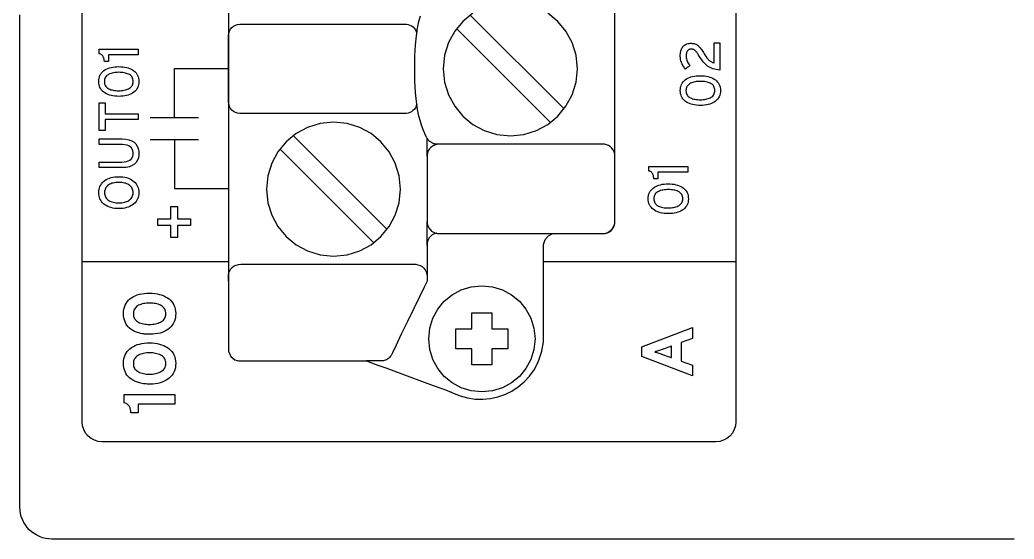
# Model space of a CAD drawing. Extents: x 1 to 47.7, y 0.2 to 33.3.
# Drawn here: x 31.778 to 34.258, y 2.26 to 3.557 of the extents above; entities that cross this region are included whole.
import ezdxf

# ---------------------------------------------------------------- set-up
doc = ezdxf.new("R2010")
doc.units = 0
doc.header["$MEASUREMENT"] = 0
doc.layers.add('4_0_____DWG', color=7, linetype='CONTINUOUS')

msp = doc.modelspace()

# ---------------------------------------------------------------- linework, layer by layer
at = {"layer": '4_0_____DWG'}
for points in [[(32.298, 3.6032), (32.298, 3.4921), (32.298, 3.3868), (32.298, 3.2877), (32.298, 3.1953), (32.298, 3.11), (32.298, 3.0702), (32.298, 3.0323), (32.298, 2.9964), (32.298, 2.9626), (32.298, 2.9309), (32.298, 2.9013), (32.298, 2.874), (32.298, 2.849), (32.298, 2.8263), (32.298, 2.806), (32.298, 2.7882), (32.298, 2.7728), (32.298, 2.7601), (32.298, 2.7499), (32.298, 2.7424), (32.298, 2.7377), (32.298, 2.7352), (32.298, 2.7333), (32.2985, 2.7296), (32.3039, 2.7165), (32.3139, 2.708), (32.3201, 2.706), (32.3234, 2.7056), (32.3276, 2.7056), (32.3332, 2.7056), (32.3411, 2.7056), (32.363, 2.7056), (32.3913, 2.7056), (32.4244, 2.7056), (32.4975, 2.7056), (32.5338, 2.7056), (32.5676, 2.7056), (32.5971, 2.7056), (32.6204, 2.7056), (32.6291, 2.7056), (32.6357, 2.7056), (32.6398, 2.7056), (32.6412, 2.7056), (32.6421, 2.7053), (32.6449, 2.7043), (32.6551, 2.7005), (32.6707, 2.6947), (32.6905, 2.6875), (32.7375, 2.6702), (32.7864, 2.6522), (32.8086, 2.644), (32.8276, 2.637), (32.8422, 2.6317), (32.8513, 2.6283), (32.8533, 2.6276), (32.8536, 2.6275), (32.8573, 2.6256), (32.8757, 2.6179), (32.8945, 2.6127), (32.9136, 2.6099), (32.9327, 2.6095), (32.9516, 2.6113), (32.97, 2.6154), (32.9878, 2.6217), (33.0048, 2.63), (33.0208, 2.6404), (33.0355, 2.6527), (33.0487, 2.667), (33.0602, 2.6831), (33.0653, 2.6918), (33.0666, 2.6944), (33.0673, 2.6957), (33.0722, 2.7066), (33.0796, 2.7291), (33.0835, 2.7525), (33.0841, 2.7644), (33.0841, 2.7683), (33.0841, 2.7765), (33.0841, 2.791), (33.0841, 2.8104), (33.0841, 2.8335), (33.0841, 2.8588), (33.0841, 2.9114), (33.0841, 2.936), (33.0841, 2.9577), (33.0841, 2.9753), (33.0841, 2.9875), (33.0841, 2.9929), (33.0842, 2.9958), (33.088, 3.0082), (33.0961, 3.0177), (33.1075, 3.0232), (33.1097, 3.0232), (33.1157, 3.0232), (33.1249, 3.0232), (33.1366, 3.0232), (33.1932, 3.0232), (33.2063, 3.0232), (33.2175, 3.0232), (33.2261, 3.0232), (33.2315, 3.0232), (33.2373, 3.0235), (33.2443, 3.0255), (33.2554, 3.0341), (33.2615, 3.0471), (33.262, 3.0509), (33.2621, 3.0528), (33.2621, 3.0552), (33.2621, 3.06), (33.2621, 3.0675), (33.2621, 3.0776), (33.2621, 3.0904), (33.2621, 3.1058), (33.2621, 3.1236), (33.2621, 3.1439), (33.2621, 3.1666), (33.2621, 3.1916), (33.2621, 3.2189), (33.2621, 3.2485), (33.2621, 3.2802), (33.2621, 3.314), (33.2621, 3.3499), (33.2621, 3.3878), (33.2621, 3.4276), (33.2621, 3.5129), (33.2621, 3.6054)], [(33.5634, 3.581), (33.5634, 3.5028), (33.5634, 3.4271), (33.5634, 3.3541), (33.5634, 3.2839), (33.5634, 3.2165), (33.5634, 3.1519), (33.5634, 3.0903), (33.5634, 3.0317), (33.5634, 2.9761), (33.5634, 2.9236), (33.5634, 2.8744), (33.5634, 2.8284), (33.5634, 2.8066), (33.5634, 2.7857), (33.5634, 2.7656), (33.5634, 2.7463), (33.5634, 2.728), (33.5634, 2.7105), (33.5634, 2.6938), (33.5634, 2.6781), (33.5634, 2.6632), (33.5634, 2.6493), (33.5634, 2.6362), (33.5634, 2.6241), (33.5634, 2.6129), (33.5634, 2.6027), (33.5634, 2.5933), (33.5634, 2.5849), (33.5634, 2.5775), (33.5634, 2.5711), (33.5634, 2.5656), (33.5634, 2.5611), (33.5634, 2.5575), (33.5634, 2.555), (33.5634, 2.5535), (33.5634, 2.553), (33.5624, 2.5429), (33.5595, 2.5335), (33.5549, 2.525), (33.5488, 2.5176), (33.5414, 2.5115), (33.5329, 2.5069), (33.5235, 2.504), (33.5134, 2.503), (33.5123, 2.503), (33.509, 2.503), (33.5036, 2.503), (33.4962, 2.503), (33.4869, 2.503), (33.4756, 2.503), (33.4625, 2.503), (33.4477, 2.503), (33.4312, 2.503), (33.413, 2.503), (33.3934, 2.503), (33.3722, 2.503), (33.3497, 2.503), (33.3258, 2.503), (33.3007, 2.503), (33.2744, 2.503), (33.2469, 2.503), (33.2184, 2.503), (33.1889, 2.503), (33.1586, 2.503), (33.0953, 2.503), (33.0293, 2.503), (32.961, 2.503), (32.8911, 2.503), (32.7484, 2.503), (32.6057, 2.503), (32.5358, 2.503), (32.4675, 2.503), (32.4015, 2.503), (32.3383, 2.503), (32.3079, 2.503), (32.2784, 2.503), (32.2499, 2.503), (32.2225, 2.503), (32.1962, 2.503), (32.171, 2.503), (32.1471, 2.503), (32.1246, 2.503), (32.1035, 2.503), (32.0838, 2.503), (32.0657, 2.503), (32.0492, 2.503), (32.0343, 2.503), (32.0212, 2.503), (32.01, 2.503), (32.0006, 2.503), (31.9932, 2.503), (31.9878, 2.503), (31.9845, 2.503), (31.9834, 2.503), (31.9733, 2.504), (31.9639, 2.5069), (31.9555, 2.5115), (31.9481, 2.5176), (31.942, 2.525), (31.9373, 2.5335), (31.9344, 2.5429), (31.9334, 2.553), (31.9334, 2.5535), (31.9334, 2.555), (31.9334, 2.5575), (31.9334, 2.5611), (31.9334, 2.5656), (31.9334, 2.5711), (31.9334, 2.5775), (31.9334, 2.5849), (31.9334, 2.5933), (31.9334, 2.6027), (31.9334, 2.6129), (31.9334, 2.6241), (31.9334, 2.6362), (31.9334, 2.6493), (31.9334, 2.6632), (31.9334, 2.6781), (31.9334, 2.6938), (31.9334, 2.7105), (31.9334, 2.728), (31.9334, 2.7463), (31.9334, 2.7656), (31.9334, 2.7857), (31.9334, 2.8066), (31.9334, 2.8284), (31.9334, 2.8744), (31.9334, 2.9236), (31.9334, 2.9761), (31.9334, 3.0317), (31.9334, 3.0903), (31.9334, 3.1519), (31.9334, 3.2165), (31.9334, 3.2839), (31.9334, 3.3541), (31.9334, 3.4271), (31.9334, 3.5028), (31.9334, 3.581)], [(32.9078, 3.5733), (32.883, 3.5528), (32.8625, 3.5281), (32.847, 3.4997), (32.8373, 3.4683), (32.8339, 3.4346), (32.8373, 3.4008), (32.847, 3.3694), (32.8625, 3.341), (32.883, 3.3162), (32.9078, 3.2957), (32.9362, 3.2803), (32.9676, 3.2705), (33.0013, 3.2671), (33.035, 3.2705), (33.0664, 3.2803), (33.0948, 3.2957), (33.1195, 3.3162), (33.1399, 3.341), (33.1553, 3.3694), (33.165, 3.4008), (33.1684, 3.4346), (33.165, 3.4683), (33.1553, 3.4997), (33.1399, 3.5281), (33.1195, 3.5528), (33.0948, 3.5733)], [(34.2575, 2.2602), (34.0329, 2.2602), (33.9211, 2.2602), (33.81, 2.2602), (33.6997, 2.2602), (33.5906, 2.2602), (33.4827, 2.2602), (33.3765, 2.2602), (33.2719, 2.2602), (33.1694, 2.2602), (33.1189, 2.2602), (33.069, 2.2602), (33.0197, 2.2602), (32.9711, 2.2602), (32.9231, 2.2602), (32.8758, 2.2602), (32.8292, 2.2602), (32.7833, 2.2602), (32.7382, 2.2602), (32.6939, 2.2602), (32.6505, 2.2602), (32.6079, 2.2602), (32.5661, 2.2602), (32.5253, 2.2602), (32.4854, 2.2602), (32.4465, 2.2602), (32.4085, 2.2602), (32.3716, 2.2602), (32.3357, 2.2602), (32.3009, 2.2602), (32.2672, 2.2602), (32.2346, 2.2602), (32.2031, 2.2602), (32.1729, 2.2602), (32.1438, 2.2602), (32.116, 2.2602), (32.0895, 2.2602), (32.0642, 2.2602), (32.0403, 2.2602), (32.0177, 2.2602), (31.9965, 2.2602), (31.9766, 2.2602), (31.9582, 2.2602), (31.9413, 2.2602), (31.9258, 2.2602), (31.9119, 2.2602), (31.8995, 2.2602), (31.8886, 2.2602), (31.8794, 2.2602), (31.8718, 2.2602), (31.8658, 2.2602), (31.8615, 2.2602), (31.8589, 2.2602), (31.858, 2.2602), (31.8498, 2.2606), (31.8419, 2.2618), (31.8342, 2.2638), (31.8269, 2.2665), (31.8199, 2.2699), (31.8133, 2.2739), (31.8071, 2.2785), (31.8014, 2.2836), (31.7963, 2.2893), (31.7917, 2.2955), (31.7877, 2.3021), (31.7843, 2.3091), (31.7816, 2.3164), (31.7796, 2.3241), (31.7784, 2.332), (31.778, 2.3402), (31.778, 2.341), (31.778, 2.3433), (31.778, 2.3472), (31.778, 2.3526), (31.778, 2.3595), (31.778, 2.3679), (31.778, 2.3778), (31.778, 2.3892), (31.778, 2.4021), (31.778, 2.4164), (31.778, 2.4321), (31.778, 2.4493), (31.778, 2.4679), (31.778, 2.4879), (31.778, 2.5093), (31.778, 2.5321), (31.778, 2.5563), (31.778, 2.5818), (31.778, 2.6086), (31.778, 2.6368), (31.778, 2.6663), (31.778, 2.6972), (31.778, 2.7293), (31.778, 2.7627), (31.778, 2.7973), (31.778, 2.8332), (31.778, 2.8704), (31.778, 2.9088), (31.778, 2.9484), (31.778, 2.9893), (31.778, 3.0313), (31.778, 3.0745), (31.778, 3.1189), (31.778, 3.1645), (31.778, 3.2112), (31.778, 3.259), (31.778, 3.308), (31.778, 3.3581), (31.778, 3.4093), (31.778, 3.4615), (31.778, 3.5149), (31.778, 3.5693)], [(32.7679, 3.3454), (32.7664, 3.341), (32.7643, 3.3369), (32.7616, 3.3332), (32.7584, 3.33), (32.7548, 3.3273), (32.7508, 3.3253), (32.7464, 3.3238), (32.7418, 3.3231), (32.7343, 3.323), (32.702, 3.323), (32.648, 3.323), (32.5803, 3.323), (32.5073, 3.323), (32.4373, 3.323), (32.3785, 3.323), (32.3391, 3.323), (32.3264, 3.323), (32.3208, 3.3237), (32.3156, 3.3255), (32.3109, 3.3281), (32.3068, 3.3315), (32.3033, 3.3357), (32.3006, 3.3405), (32.2988, 3.3457), (32.298, 3.3514), (32.298, 3.3563), (32.298, 3.3705), (32.298, 3.3928), (32.298, 3.42), (32.298, 3.4489), (32.298, 3.4761), (32.298, 3.4984), (32.298, 3.5126), (32.298, 3.5176), (32.2988, 3.5232), (32.3006, 3.5285), (32.3033, 3.5332), (32.3068, 3.5374), (32.3109, 3.5408), (32.3156, 3.5434), (32.3208, 3.5452), (32.3264, 3.5459), (32.3391, 3.5459), (32.3785, 3.5459), (32.4373, 3.5459), (32.5073, 3.5459), (32.5803, 3.5459), (32.648, 3.5459), (32.702, 3.5459), (32.7343, 3.5459), (32.7418, 3.5458), (32.7464, 3.5451), (32.7508, 3.5436), (32.7549, 3.5415), (32.7585, 3.5388), (32.7617, 3.5356), (32.7644, 3.5318), (32.7665, 3.5277), (32.7679, 3.5232)], [(32.8226, 3.246), (32.8211, 3.246), (32.8195, 3.2461), (32.8179, 3.2461), (32.8163, 3.2462), (32.8148, 3.2463), (32.8133, 3.2465), (32.8119, 3.2467), (32.8107, 3.247), (32.8096, 3.2474), (32.8083, 3.248), (32.8071, 3.2487), (32.8058, 3.2495), (32.8045, 3.2503), (32.8033, 3.2511), (32.802, 3.2519), (32.8007, 3.2528), (32.7995, 3.2536), (32.7983, 3.2548), (32.7973, 3.2561), (32.7963, 3.2574), (32.7953, 3.2586), (32.7945, 3.2599), (32.7937, 3.2611), (32.7929, 3.2623), (32.7922, 3.2636), (32.7915, 3.2648), (32.7909, 3.266), (32.7904, 3.2671), (32.7898, 3.2681), (32.7893, 3.2692), (32.7888, 3.2703), (32.7883, 3.2715), (32.7877, 3.2728), (32.7871, 3.2743), (32.7846, 3.2807), (32.7808, 3.2909), (32.777, 3.3027), (32.7733, 3.3165), (32.77, 3.3329), (32.7671, 3.3524), (32.7648, 3.3754), (32.7633, 3.4026), (32.7628, 3.4345), (32.7633, 3.4664), (32.7648, 3.4936), (32.7671, 3.5166), (32.77, 3.5361), (32.7733, 3.5525), (32.777, 3.5663)], [(33.135, 3.3342), (32.9007, 3.5684)], [(33.1016, 3.3007), (32.8673, 3.535)], [(32.1633, 3.3127), (32.1633, 3.4352), (32.298, 3.4352)], [(31.9904, 3.3217), (32.0733, 3.3217), (32.0733, 3.3076), (31.9904, 3.3076), (31.9904, 3.2802), (31.9761, 3.2802), (31.9761, 3.3492), (31.9904, 3.3492), (31.9904, 3.3217)], [(32.1033, 3.3127), (32.2233, 3.3127)], [(32.1033, 3.2577), (32.2233, 3.2577)], [(32.1633, 3.2577), (32.1633, 3.1352), (32.298, 3.1352)], [(32.694, 3.0335), (32.4597, 3.2678)], [(32.7934, 3.216), (32.7934, 3.2616)], [(32.6606, 3.0001), (32.4263, 3.2344)], [(32.1711, 3.0601), (32.2035, 3.0601), (32.2035, 3.0436), (32.1711, 3.0436), (32.1711, 3.0129), (32.1545, 3.0129), (32.1545, 3.0436), (32.122, 3.0436), (32.122, 3.0601), (32.1545, 3.0601), (32.1545, 3.0909), (32.1711, 3.0909), (32.1711, 3.0601)], [(32.7934, 3.0076), (32.7934, 3.0532)], [(32.8176, 3.0238), (32.8116, 3.0224), (32.8063, 3.0198), (32.8018, 3.016), (32.7982, 3.0113), (32.7956, 3.0058), (32.7939, 2.9997), (32.7934, 2.9931), (32.7934, 2.9888), (32.7934, 2.9779), (32.7934, 2.963), (32.7934, 2.9467), (32.7934, 2.9318), (32.7934, 2.9209), (32.7934, 2.9166)], [(32.7934, 2.9931), (32.7934, 3.0076)], [(31.9334, 2.953), (32.298, 2.953)], [(33.0841, 2.953), (33.5634, 2.953)], [(32.298, 2.9042), (32.298, 2.9047), (32.298, 2.906), (32.298, 2.9078), (32.298, 2.9099), (32.298, 2.9121), (32.298, 2.914), (32.298, 2.9156), (32.298, 2.9165), (32.2981, 2.9195), (32.2992, 2.925), (32.3013, 2.9302), (32.3043, 2.9348), (32.3082, 2.9388), (32.3127, 2.9421), (32.3178, 2.9445), (32.3233, 2.9461), (32.3293, 2.9466), (32.3458, 2.9466), (32.3899, 2.9466), (32.453, 2.9466), (32.5266, 2.9466), (32.6024, 2.9466), (32.6718, 2.9466), (32.7264, 2.9466), (32.7577, 2.9466), (32.7651, 2.9465), (32.7708, 2.9454), (32.7762, 2.9434), (32.781, 2.9405), (32.7852, 2.9369), (32.7886, 2.9325), (32.7912, 2.9277), (32.7928, 2.9223), (32.7934, 2.9166), (32.7934, 2.9161), (32.7934, 2.9149), (32.7934, 2.9131), (32.7934, 2.911), (32.7934, 2.9088), (32.7934, 2.9068), (32.7934, 2.9053), (32.7934, 2.9044), (32.7925, 2.9024), (32.786, 2.8889), (32.7746, 2.8655), (32.7603, 2.8357), (32.7445, 2.8032), (32.7293, 2.7716), (32.7162, 2.7445), (32.7071, 2.7256), (32.7036, 2.7185), (32.7018, 2.7158), (32.6998, 2.7135), (32.6976, 2.7114), (32.6951, 2.7095), (32.6925, 2.708), (32.6897, 2.7069), (32.6868, 2.7061), (32.6837, 2.7057), (32.6818, 2.7056), (32.6788, 2.7056), (32.6736, 2.7056), (32.6671, 2.7056), (32.6599, 2.7056), (32.6529, 2.7056), (32.6469, 2.7056), (32.6428, 2.7056), (32.6412, 2.7056)], [(32.9052, 2.7352), (32.8649, 2.7352), (32.8649, 2.7852), (32.9052, 2.7852), (32.9052, 2.8253), (32.9552, 2.8253), (32.9552, 2.7852), (32.9951, 2.7852), (32.9951, 2.7352), (32.9552, 2.7352), (32.9552, 2.6951), (32.9052, 2.6951), (32.9052, 2.7352)], [(33.4555, 2.7607), (33.4274, 2.7507), (33.4274, 2.7045), (33.4555, 2.6946), (33.4555, 2.6675), (33.3292, 2.7159), (33.3292, 2.7404), (33.4555, 2.7885), (33.4555, 2.7607)]]:
    msp.add_lwpolyline(points, dxfattribs=at)
for points in [[(33.5238, 3.4314), (33.5191, 3.4318), (33.5147, 3.4325), (33.5105, 3.4333), (33.5065, 3.4345), (33.5028, 3.4358), (33.4994, 3.4374), (33.4961, 3.4392), (33.4931, 3.4412), (33.4904, 3.4435), (33.4878, 3.446), (33.4853, 3.4485), (33.4829, 3.4511), (33.4806, 3.4539), (33.4784, 3.4567), (33.4762, 3.4597), (33.4742, 3.4627), (33.4723, 3.4658), (33.4707, 3.4686), (33.4694, 3.4706), (33.4682, 3.4725), (33.467, 3.4742), (33.4659, 3.4757), (33.4648, 3.4771), (33.4637, 3.4784), (33.4627, 3.4794), (33.4617, 3.4803), (33.4607, 3.481), (33.4598, 3.4816), (33.4588, 3.4822), (33.4578, 3.4826), (33.4567, 3.483), (33.4557, 3.4833), (33.4546, 3.4835), (33.4535, 3.4836), (33.4524, 3.4837), (33.4511, 3.4836), (33.4498, 3.4835), (33.4486, 3.4832), (33.4475, 3.4829), (33.4465, 3.4824), (33.4455, 3.4818), (33.4445, 3.4811), (33.4437, 3.4804), (33.4429, 3.4795), (33.4422, 3.4784), (33.4415, 3.4772), (33.441, 3.4759), (33.4405, 3.4744), (33.4401, 3.4728), (33.4399, 3.471), (33.4397, 3.4691), (33.4396, 3.467), (33.4396, 3.4646), (33.4398, 3.4618), (33.4403, 3.459), (33.4411, 3.4563), (33.442, 3.4537), (33.4432, 3.4511), (33.4447, 3.4486), (33.4464, 3.4462), (33.4483, 3.4439), (33.4491, 3.4428), (33.4483, 3.4421), (33.447, 3.441), (33.4453, 3.4396), (33.4434, 3.4381), (33.4416, 3.4366), (33.4399, 3.4353), (33.4388, 3.4343), (33.4382, 3.4339), (33.436, 3.4363), (33.4335, 3.4396), (33.4313, 3.443), (33.4294, 3.4466), (33.4279, 3.4502), (33.4267, 3.454), (33.4258, 3.4579), (33.4252, 3.4619), (33.425, 3.466), (33.4251, 3.4694), (33.4254, 3.4725), (33.4258, 3.4755), (33.4263, 3.4783), (33.4271, 3.4809), (33.428, 3.4834), (33.4291, 3.4857), (33.4303, 3.4879), (33.4317, 3.4898), (33.4334, 3.4916), (33.4352, 3.4932), (33.4372, 3.4945), (33.4394, 3.4956), (33.4417, 3.4965), (33.4443, 3.4972), (33.447, 3.4977), (33.4499, 3.498), (33.4527, 3.498), (33.455, 3.4979), (33.4573, 3.4976), (33.4594, 3.4972), (33.4615, 3.4966), (33.4634, 3.4959), (33.4652, 3.495), (33.467, 3.494), (33.4686, 3.4929), (33.4701, 3.4916), (33.4716, 3.4901), (33.4732, 3.4884), (33.4748, 3.4865), (33.4764, 3.4845), (33.478, 3.4823), (33.4796, 3.4799), (33.4813, 3.4774), (33.4829, 3.4747), (33.4847, 3.4718), (33.4864, 3.4691), (33.4881, 3.4665), (33.4897, 3.4642), (33.4913, 3.4621), (33.4928, 3.4602), (33.4943, 3.4585), (33.4957, 3.457), (33.4971, 3.4557), (33.4984, 3.4545), (33.4998, 3.4535), (33.5012, 3.4525), (33.5027, 3.4517), (33.5041, 3.4509), (33.5056, 3.4503), (33.5071, 3.4498), (33.5086, 3.4493), (33.5097, 3.4493), (33.5097, 3.4522), (33.5097, 3.4578), (33.5097, 3.4652), (33.5097, 3.4736), (33.5097, 3.482), (33.5097, 3.4895), (33.5097, 3.4954), (33.5097, 3.4986), (33.5098, 3.499), (33.5108, 3.499), (33.5125, 3.499), (33.5147, 3.499), (33.5171, 3.499), (33.5195, 3.499), (33.5215, 3.499), (33.523, 3.499), (33.5237, 3.499), (33.5238, 3.4975), (33.5238, 3.4918), (33.5238, 3.483), (33.5238, 3.4722), (33.5238, 3.4607), (33.5238, 3.4497), (33.5238, 3.4404), (33.5238, 3.4339)], [(32.0733, 3.4694), (32.0704, 3.4694), (32.0629, 3.4694), (32.052, 3.4694), (32.0393, 3.4694), (32.0263, 3.4694), (32.0143, 3.4694), (32.0049, 3.4694), (31.9995, 3.4694), (31.9988, 3.4692), (31.9988, 3.468), (31.9988, 3.4659), (31.9988, 3.4632), (31.9988, 3.4603), (31.9988, 3.4574), (31.9988, 3.455), (31.9988, 3.4533), (31.9988, 3.4527), (31.9984, 3.4527), (31.9974, 3.4527), (31.9959, 3.4527), (31.9942, 3.4527), (31.9924, 3.4527), (31.9908, 3.4527), (31.9896, 3.4527), (31.9888, 3.4527), (31.9887, 3.4535), (31.9885, 3.4552), (31.9882, 3.4568), (31.9879, 3.4584), (31.9875, 3.4599), (31.987, 3.4614), (31.9865, 3.4628), (31.9859, 3.4641), (31.9853, 3.4654), (31.9846, 3.4666), (31.9838, 3.4677), (31.9829, 3.4686), (31.9819, 3.4695), (31.9808, 3.4703), (31.9796, 3.4709), (31.9783, 3.4714), (31.9769, 3.4719), (31.9761, 3.4722), (31.9761, 3.473), (31.9761, 3.4744), (31.9761, 3.4763), (31.9761, 3.4783), (31.9761, 3.4802), (31.9761, 3.4819), (31.9761, 3.483), (31.9761, 3.4835), (31.9798, 3.4835), (31.9897, 3.4835), (32.0039, 3.4835), (32.0204, 3.4835), (32.0374, 3.4835), (32.053, 3.4835), (32.0653, 3.4835), (32.0723, 3.4835), (32.0733, 3.4833), (32.0733, 3.4823), (32.0733, 3.4805), (32.0733, 3.4783), (32.0733, 3.4758), (32.0733, 3.4734), (32.0733, 3.4713), (32.0733, 3.4699)], [(32.0245, 3.4398), (32.0297, 3.4396), (32.0346, 3.4393), (32.0393, 3.4386), (32.0437, 3.4377), (32.0479, 3.4365), (32.0518, 3.4351), (32.0556, 3.4334), (32.059, 3.4315), (32.0623, 3.4292), (32.0651, 3.4268), (32.0677, 3.424), (32.0698, 3.4211), (32.0715, 3.4179), (32.0729, 3.4144), (32.0739, 3.4107), (32.0746, 3.4067), (32.0749, 3.4025), (32.0746, 3.3984), (32.074, 3.3944), (32.0729, 3.3908), (32.0716, 3.3873), (32.0698, 3.3842), (32.0677, 3.3812), (32.0652, 3.3785), (32.0624, 3.3761), (32.0592, 3.3739), (32.0558, 3.3719), (32.0521, 3.3702), (32.0482, 3.3688), (32.044, 3.3676), (32.0396, 3.3667), (32.0349, 3.3661), (32.03, 3.3657), (32.0248, 3.3655), (32.0196, 3.3657), (32.0147, 3.3661), (32.01, 3.3667), (32.0056, 3.3676), (32.0014, 3.3688), (31.9974, 3.3703), (31.9937, 3.372), (31.9902, 3.374), (31.987, 3.3762), (31.9841, 3.3787), (31.9816, 3.3814), (31.9795, 3.3844), (31.9777, 3.3876), (31.9764, 3.391), (31.9754, 3.3947), (31.9748, 3.3986), (31.9746, 3.4028), (31.9748, 3.407), (31.9754, 3.4109), (31.9764, 3.4146), (31.9778, 3.4181), (31.9795, 3.4213), (31.9816, 3.4242), (31.9841, 3.4269), (31.9869, 3.4294), (31.9901, 3.4316), (31.9935, 3.4335), (31.9972, 3.4352), (32.0011, 3.4366), (32.0053, 3.4377), (32.0098, 3.4386), (32.0144, 3.4393), (32.0194, 3.4397)], [(32.0248, 3.4256), (32.0212, 3.4255), (32.0177, 3.4253), (32.0144, 3.4249), (32.0112, 3.4244), (32.0082, 3.4237), (32.0054, 3.4229), (32.0027, 3.422), (32.0001, 3.4209), (31.9978, 3.4196), (31.9957, 3.4182), (31.9938, 3.4165), (31.9923, 3.4147), (31.991, 3.4126), (31.99, 3.4104), (31.9893, 3.408), (31.9888, 3.4053), (31.9887, 3.4025), (31.9888, 3.3998), (31.9893, 3.3972), (31.99, 3.3948), (31.991, 3.3926), (31.9922, 3.3906), (31.9938, 3.3888), (31.9956, 3.3871), (31.9976, 3.3857), (32, 3.3844), (32.0025, 3.3833), (32.0051, 3.3823), (32.008, 3.3815), (32.0109, 3.3809), (32.0141, 3.3804), (32.0174, 3.38), (32.0209, 3.3798), (32.0245, 3.3798), (32.0281, 3.3798), (32.0316, 3.3801), (32.0349, 3.3804), (32.038, 3.381), (32.041, 3.3817), (32.0438, 3.3825), (32.0465, 3.3835), (32.049, 3.3847), (32.0514, 3.3859), (32.0535, 3.3874), (32.0554, 3.389), (32.057, 3.3909), (32.0583, 3.3929), (32.0594, 3.3951), (32.0601, 3.3975), (32.0606, 3.4), (32.0608, 3.4028), (32.0606, 3.4056), (32.0601, 3.4082), (32.0594, 3.4106), (32.0584, 3.4129), (32.0571, 3.4149), (32.0555, 3.4167), (32.0536, 3.4183), (32.0515, 3.4198), (32.0491, 3.421), (32.0466, 3.4221), (32.044, 3.423), (32.0412, 3.4238), (32.0382, 3.4244), (32.0351, 3.4249), (32.0318, 3.4253), (32.0284, 3.4255)], [(33.475, 3.4172), (33.4801, 3.4171), (33.4851, 3.4167), (33.4897, 3.416), (33.4942, 3.4151), (33.4983, 3.4139), (33.5023, 3.4125), (33.506, 3.4108), (33.5095, 3.4089), (33.5127, 3.4066), (33.5156, 3.4042), (33.5181, 3.4014), (33.5203, 3.3985), (33.522, 3.3953), (33.5234, 3.3918), (33.5244, 3.3881), (33.5251, 3.3841), (33.5253, 3.3799), (33.5251, 3.3758), (33.5244, 3.3718), (33.5234, 3.3682), (33.522, 3.3647), (33.5203, 3.3616), (33.5182, 3.3586), (33.5157, 3.3559), (33.5128, 3.3535), (33.5097, 3.3513), (33.5062, 3.3493), (33.5026, 3.3476), (33.4986, 3.3462), (33.4945, 3.345), (33.49, 3.3441), (33.4854, 3.3435), (33.4804, 3.3431), (33.4753, 3.3429), (33.4701, 3.3431), (33.4652, 3.3435), (33.4605, 3.3441), (33.4561, 3.345), (33.4519, 3.3462), (33.4479, 3.3477), (33.4442, 3.3494), (33.4407, 3.3514), (33.4375, 3.3536), (33.4346, 3.3561), (33.4321, 3.3588), (33.4299, 3.3618), (33.4282, 3.365), (33.4268, 3.3684), (33.4259, 3.3721), (33.4252, 3.376), (33.425, 3.3802), (33.4253, 3.3844), (33.4259, 3.3883), (33.4269, 3.392), (33.4282, 3.3955), (33.43, 3.3987), (33.4321, 3.4016), (33.4345, 3.4043), (33.4374, 3.4068), (33.4406, 3.409), (33.444, 3.4109), (33.4477, 3.4126), (33.4516, 3.414), (33.4558, 3.4151), (33.4602, 3.416), (33.4649, 3.4167), (33.4698, 3.4171)], [(33.4753, 3.403), (33.4717, 3.4029), (33.4682, 3.4027), (33.4649, 3.4023), (33.4617, 3.4018), (33.4587, 3.4011), (33.4559, 3.4003), (33.4532, 3.3994), (33.4506, 3.3983), (33.4482, 3.397), (33.4461, 3.3956), (33.4443, 3.3939), (33.4427, 3.3921), (33.4415, 3.39), (33.4405, 3.3878), (33.4397, 3.3854), (33.4393, 3.3827), (33.4391, 3.3799), (33.4393, 3.3772), (33.4397, 3.3746), (33.4404, 3.3722), (33.4414, 3.37), (33.4427, 3.368), (33.4442, 3.3662), (33.446, 3.3645), (33.4481, 3.3631), (33.4504, 3.3618), (33.4529, 3.3607), (33.4556, 3.3597), (33.4584, 3.3589), (33.4614, 3.3583), (33.4646, 3.3578), (33.4679, 3.3574), (33.4714, 3.3572), (33.475, 3.3572), (33.4786, 3.3572), (33.482, 3.3575), (33.4853, 3.3579), (33.4885, 3.3584), (33.4914, 3.3591), (33.4943, 3.3599), (33.4969, 3.3609), (33.4994, 3.3621), (33.5018, 3.3633), (33.504, 3.3648), (33.5059, 3.3664), (33.5075, 3.3683), (33.5088, 3.3703), (33.5098, 3.3725), (33.5106, 3.3749), (33.511, 3.3774), (33.5112, 3.3802), (33.511, 3.383), (33.5106, 3.3856), (33.5099, 3.388), (33.5088, 3.3903), (33.5075, 3.3923), (33.506, 3.3941), (33.5041, 3.3957), (33.5019, 3.3972), (33.4996, 3.3984), (33.4971, 3.3995), (33.4945, 3.4004), (33.4917, 3.4012), (33.4887, 3.4018), (33.4856, 3.4023), (33.4823, 3.4027), (33.4789, 3.4029)], [(32.5603, 2.9665), (32.594, 2.9699), (32.6254, 2.9797), (32.6538, 2.9951), (32.6785, 3.0155), (32.6989, 3.0403), (32.7143, 3.0687), (32.724, 3.1002), (32.7274, 3.1339), (32.724, 3.1676), (32.7143, 3.199), (32.6989, 3.2274), (32.6785, 3.2522), (32.6538, 3.2726), (32.6254, 3.288), (32.594, 3.2978), (32.5603, 3.3012), (32.5266, 3.2978), (32.4952, 3.288), (32.4668, 3.2726), (32.442, 3.2522), (32.4215, 3.2274), (32.406, 3.199), (32.3963, 3.1676), (32.3929, 3.1339), (32.3963, 3.1002), (32.406, 3.0687), (32.4215, 3.0403), (32.442, 3.0155), (32.4668, 2.9951), (32.4952, 2.9797), (32.5266, 2.9699)], [(32.0328, 3.2592), (32.0419, 3.2586), (32.0499, 3.2571), (32.0568, 3.2546), (32.0626, 3.2512), (32.0673, 3.2468), (32.0708, 3.2414), (32.0733, 3.2351), (32.0746, 3.2278), (32.0747, 3.2198), (32.0736, 3.2125), (32.0713, 3.2061), (32.0679, 3.2006), (32.0635, 3.1962), (32.0579, 3.1926), (32.0511, 3.19), (32.0433, 3.1884), (32.0344, 3.1877), (32.0311, 3.1876), (32.0261, 3.1876), (32.0184, 3.1876), (32.0092, 3.1876), (31.9994, 3.1876), (31.9901, 3.1876), (31.9825, 3.1876), (31.9775, 3.1876), (31.9761, 3.1877), (31.9761, 3.1884), (31.9761, 3.1899), (31.9761, 3.1921), (31.9761, 3.1944), (31.9761, 3.1969), (31.9761, 3.1991), (31.9761, 3.2007), (31.9761, 3.2017), (31.9769, 3.2017), (31.9812, 3.2017), (31.9884, 3.2017), (31.9973, 3.2017), (32.007, 3.2017), (32.0164, 3.2017), (32.0244, 3.2017), (32.03, 3.2017), (32.0321, 3.2017), (32.0383, 3.202), (32.0437, 3.2029), (32.0483, 3.2044), (32.0522, 3.2064), (32.0553, 3.209), (32.0577, 3.2122), (32.0593, 3.216), (32.0602, 3.2204), (32.0603, 3.2253), (32.0596, 3.2298), (32.0581, 3.2338), (32.056, 3.2372), (32.0531, 3.24), (32.0495, 3.2421), (32.0452, 3.2437), (32.0401, 3.2447), (32.0343, 3.2451), (32.0317, 3.2451), (32.0266, 3.2451), (32.0189, 3.2451), (32.0095, 3.2451), (31.9996, 3.2451), (31.9903, 3.2451), (31.9826, 3.2451), (31.9775, 3.2451), (31.9761, 3.2451), (31.9761, 3.2458), (31.9761, 3.2474), (31.9761, 3.2495), (31.9761, 3.2519), (31.9761, 3.2543), (31.9761, 3.2565), (31.9761, 3.2582), (31.9761, 3.2591), (31.9769, 3.2592), (31.9813, 3.2592), (31.9885, 3.2592), (31.9976, 3.2592), (32.0074, 3.2592), (32.0169, 3.2592), (32.025, 3.2592), (32.0307, 3.2592)], [(32.8226, 3.246), (32.817, 3.2455), (32.8118, 3.2439), (32.8071, 3.2415), (32.8029, 3.2382), (32.7993, 3.2342), (32.7965, 3.2296), (32.7945, 3.2245), (32.7935, 3.2189), (32.7934, 3.2144), (32.7934, 3.2026), (32.7934, 3.1821), (32.7934, 3.1559), (32.7934, 3.1274), (32.7934, 3.0997), (32.7934, 3.076), (32.7934, 3.0594), (32.7934, 3.0532), (32.7939, 3.0475), (32.7954, 3.0421), (32.7978, 3.0373), (32.801, 3.033), (32.8049, 3.0293), (32.8094, 3.0264), (32.8144, 3.0244), (32.8198, 3.0233), (32.8267, 3.0232), (32.8564, 3.0232), (32.9082, 3.0232), (32.974, 3.0232), (33.0458, 3.0232), (33.1156, 3.0232), (33.1754, 3.0232), (33.2172, 3.0232), (33.2329, 3.0232), (33.2384, 3.0237), (33.2436, 3.0253), (33.2484, 3.0278), (33.2526, 3.031), (33.2562, 3.035), (33.259, 3.0396), (33.261, 3.0448), (33.262, 3.0503), (33.2621, 3.0548), (33.2621, 3.0666), (33.2621, 3.0872), (33.2621, 3.1133), (33.2621, 3.1418), (33.2621, 3.1695), (33.2621, 3.1932), (33.2621, 3.2098), (33.2621, 3.216), (33.2616, 3.2217), (33.2601, 3.2271), (33.2577, 3.232), (33.2545, 3.2363), (33.2506, 3.2399), (33.2461, 3.2428), (33.2411, 3.2448), (33.2357, 3.2459), (33.2288, 3.246), (33.1991, 3.246), (33.1473, 3.246), (33.0815, 3.246), (33.0097, 3.246), (32.9399, 3.246), (32.8801, 3.246), (32.8383, 3.246)], [(33.4437, 3.1767), (33.4409, 3.1767), (33.4333, 3.1767), (33.4224, 3.1767), (33.4098, 3.1767), (33.3967, 3.1767), (33.3848, 3.1767), (33.3754, 3.1767), (33.37, 3.1767), (33.3692, 3.1765), (33.3692, 3.1753), (33.3692, 3.1732), (33.3692, 3.1705), (33.3692, 3.1676), (33.3692, 3.1648), (33.3692, 3.1623), (33.3692, 3.1606), (33.3692, 3.16), (33.3688, 3.16), (33.3678, 3.16), (33.3663, 3.16), (33.3646, 3.16), (33.3629, 3.16), (33.3613, 3.16), (33.36, 3.16), (33.3593, 3.16), (33.3591, 3.1609), (33.3589, 3.1626), (33.3586, 3.1642), (33.3583, 3.1658), (33.3579, 3.1673), (33.3575, 3.1687), (33.357, 3.1701), (33.3564, 3.1715), (33.3557, 3.1728), (33.355, 3.1739), (33.3542, 3.175), (33.3533, 3.176), (33.3523, 3.1769), (33.3512, 3.1776), (33.35, 3.1783), (33.3487, 3.1788), (33.3473, 3.1792), (33.3466, 3.1795), (33.3466, 3.1803), (33.3466, 3.1818), (33.3466, 3.1836), (33.3466, 3.1856), (33.3466, 3.1875), (33.3466, 3.1892), (33.3466, 3.1904), (33.3466, 3.1908), (33.3503, 3.1908), (33.3602, 3.1908), (33.3743, 3.1908), (33.3909, 3.1908), (33.4079, 3.1908), (33.4235, 3.1908), (33.4357, 3.1908), (33.4428, 3.1908), (33.4437, 3.1907), (33.4437, 3.1896), (33.4437, 3.1879), (33.4437, 3.1856), (33.4437, 3.1831), (33.4437, 3.1807), (33.4437, 3.1787), (33.4437, 3.1772)], [(32.0247, 3.1651), (32.0298, 3.1649), (32.0348, 3.1645), (32.0394, 3.1637), (32.0439, 3.1627), (32.048, 3.1614), (32.052, 3.1598), (32.0556, 3.1579), (32.0591, 3.1557), (32.0623, 3.1532), (32.0651, 3.1505), (32.0677, 3.1475), (32.0698, 3.1443), (32.0715, 3.1409), (32.0729, 3.1373), (32.0739, 3.1335), (32.0746, 3.1295), (32.0749, 3.1252), (32.0746, 3.121), (32.0739, 3.1169), (32.0729, 3.1132), (32.0715, 3.1096), (32.0698, 3.1062), (32.0677, 3.1031), (32.0651, 3.1002), (32.0623, 3.0975), (32.0591, 3.0951), (32.0556, 3.0928), (32.052, 3.0909), (32.048, 3.0892), (32.0439, 3.0879), (32.0394, 3.0868), (32.0348, 3.086), (32.0298, 3.0856), (32.0247, 3.0854), (32.0195, 3.0856), (32.0146, 3.086), (32.0099, 3.0868), (32.0054, 3.0879), (32.0012, 3.0892), (31.9973, 3.0909), (31.9936, 3.0928), (31.9901, 3.0951), (31.9869, 3.0975), (31.9841, 3.1002), (31.9816, 3.1031), (31.9795, 3.1062), (31.9778, 3.1096), (31.9764, 3.1132), (31.9754, 3.1169), (31.9748, 3.121), (31.9746, 3.1252), (31.9748, 3.1295), (31.9754, 3.1335), (31.9764, 3.1373), (31.9778, 3.1409), (31.9795, 3.1443), (31.9816, 3.1475), (31.9841, 3.1505), (31.9869, 3.1532), (31.9901, 3.1557), (31.9936, 3.1579), (31.9973, 3.1598), (32.0012, 3.1614), (32.0054, 3.1627), (32.0099, 3.1637), (32.0146, 3.1645), (32.0195, 3.1649)], [(32.0247, 3.1508), (32.0209, 3.1507), (32.0172, 3.1504), (32.0138, 3.15), (32.0106, 3.1493), (32.0076, 3.1485), (32.0047, 3.1475), (32.0021, 3.1464), (31.9997, 3.1451), (31.9974, 3.1435), (31.9955, 3.1418), (31.9938, 3.14), (31.9924, 3.1379), (31.9912, 3.1357), (31.9903, 3.1333), (31.9896, 3.1308), (31.9892, 3.1281), (31.9891, 3.1252), (31.9892, 3.1224), (31.9896, 3.1197), (31.9903, 3.1172), (31.9912, 3.1149), (31.9924, 3.1127), (31.9938, 3.1107), (31.9955, 3.1088), (31.9974, 3.1071), (31.9997, 3.1056), (32.0021, 3.1042), (32.0047, 3.103), (32.0076, 3.102), (32.0106, 3.1012), (32.0138, 3.1006), (32.0172, 3.1001), (32.0209, 3.0998), (32.0247, 3.0997), (32.0284, 3.0998), (32.032, 3.1001), (32.0354, 3.1006), (32.0386, 3.1012), (32.0416, 3.102), (32.0444, 3.103), (32.047, 3.1042), (32.0494, 3.1056), (32.0517, 3.1071), (32.0537, 3.1088), (32.0555, 3.1107), (32.057, 3.1127), (32.0582, 3.1149), (32.0591, 3.1172), (32.0598, 3.1197), (32.0602, 3.1224), (32.0603, 3.1252), (32.0602, 3.1281), (32.0598, 3.1308), (32.0591, 3.1333), (32.0582, 3.1357), (32.057, 3.1379), (32.0555, 3.14), (32.0537, 3.1418), (32.0517, 3.1435), (32.0494, 3.1451), (32.047, 3.1464), (32.0444, 3.1475), (32.0416, 3.1485), (32.0386, 3.1493), (32.0354, 3.15), (32.032, 3.1504), (32.0284, 3.1507)], [(33.395, 3.1471), (33.4001, 3.147), (33.405, 3.1466), (33.4097, 3.146), (33.4141, 3.1451), (33.4183, 3.1439), (33.4223, 3.1425), (33.426, 3.1408), (33.4295, 3.1388), (33.4327, 3.1366), (33.4356, 3.1341), (33.4381, 3.1314), (33.4402, 3.1284), (33.442, 3.1252), (33.4434, 3.1217), (33.4444, 3.118), (33.445, 3.1141), (33.4453, 3.1099), (33.445, 3.1057), (33.4444, 3.1018), (33.4434, 3.0981), (33.442, 3.0947), (33.4403, 3.0915), (33.4382, 3.0886), (33.4357, 3.0859), (33.4328, 3.0834), (33.4296, 3.0812), (33.4262, 3.0793), (33.4225, 3.0776), (33.4186, 3.0761), (33.4144, 3.075), (33.41, 3.074), (33.4053, 3.0734), (33.4004, 3.073), (33.3953, 3.0729), (33.3901, 3.073), (33.3852, 3.0734), (33.3805, 3.0741), (33.376, 3.075), (33.3718, 3.0762), (33.3679, 3.0776), (33.3642, 3.0793), (33.3607, 3.0813), (33.3574, 3.0836), (33.3546, 3.086), (33.3521, 3.0888), (33.3499, 3.0917), (33.3482, 3.0949), (33.3468, 3.0984), (33.3458, 3.1021), (33.3452, 3.106), (33.345, 3.1101), (33.3452, 3.1143), (33.3459, 3.1183), (33.3469, 3.122), (33.3482, 3.1254), (33.3499, 3.1286), (33.352, 3.1316), (33.3545, 3.1343), (33.3573, 3.1367), (33.3605, 3.1389), (33.364, 3.1408), (33.3677, 3.1425), (33.3716, 3.1439), (33.3758, 3.1451), (33.3802, 3.146), (33.3849, 3.1466), (33.3898, 3.147)], [(33.3953, 3.1329), (33.3916, 3.1328), (33.3882, 3.1326), (33.3849, 3.1322), (33.3817, 3.1317), (33.3787, 3.1311), (33.3758, 3.1303), (33.3731, 3.1293), (33.3706, 3.1282), (33.3682, 3.127), (33.3661, 3.1255), (33.3643, 3.1239), (33.3627, 3.122), (33.3614, 3.12), (33.3604, 3.1177), (33.3597, 3.1153), (33.3593, 3.1127), (33.3591, 3.1099), (33.3593, 3.1071), (33.3597, 3.1045), (33.3604, 3.1021), (33.3614, 3.0999), (33.3627, 3.0979), (33.3642, 3.0961), (33.366, 3.0945), (33.3681, 3.093), (33.3704, 3.0918), (33.3729, 3.0906), (33.3756, 3.0897), (33.3784, 3.0889), (33.3814, 3.0882), (33.3845, 3.0877), (33.3879, 3.0874), (33.3913, 3.0872), (33.395, 3.0871), (33.3986, 3.0872), (33.402, 3.0874), (33.4053, 3.0878), (33.4084, 3.0883), (33.4114, 3.089), (33.4142, 3.0899), (33.4169, 3.0909), (33.4194, 3.092), (33.4218, 3.0933), (33.424, 3.0947), (33.4259, 3.0964), (33.4275, 3.0982), (33.4288, 3.1002), (33.4298, 3.1024), (33.4306, 3.1048), (33.431, 3.1074), (33.4312, 3.1101), (33.431, 3.1129), (33.4306, 3.1156), (33.4298, 3.118), (33.4288, 3.1202), (33.4275, 3.1222), (33.4259, 3.1241), (33.4241, 3.1257), (33.4219, 3.1271), (33.4196, 3.1284), (33.4171, 3.1294), (33.4144, 3.1303), (33.4116, 3.1311), (33.4087, 3.1318), (33.4056, 3.1323), (33.4023, 3.1326), (33.3988, 3.1328)], [(32.9302, 2.8927), (32.9569, 2.89), (32.9817, 2.8822), (33.0042, 2.87), (33.0239, 2.8539), (33.04, 2.8343), (33.0522, 2.8118), (33.06, 2.7869), (33.0627, 2.7602), (33.06, 2.7335), (33.0522, 2.7086), (33.04, 2.6861), (33.0239, 2.6665), (33.0042, 2.6504), (32.9817, 2.6381), (32.9569, 2.6304), (32.9302, 2.6277), (32.9035, 2.6304), (32.8786, 2.6381), (32.8561, 2.6504), (32.8365, 2.6665), (32.8203, 2.6861), (32.8081, 2.7086), (32.8004, 2.7335), (32.7977, 2.7602), (32.8004, 2.7869), (32.8081, 2.8118), (32.8203, 2.8343), (32.8365, 2.8539), (32.8561, 2.87), (32.8786, 2.8822), (32.9035, 2.89)], [(32.1011, 2.8743), (32.1078, 2.8741), (32.1142, 2.8735), (32.1202, 2.8726), (32.126, 2.8713), (32.1314, 2.8697), (32.1366, 2.8678), (32.1414, 2.8655), (32.1459, 2.8628), (32.1501, 2.8598), (32.1539, 2.8564), (32.1571, 2.8527), (32.1599, 2.8486), (32.1622, 2.8442), (32.1641, 2.8395), (32.1654, 2.8345), (32.1663, 2.8291), (32.1667, 2.8233), (32.1664, 2.8176), (32.1657, 2.8123), (32.1644, 2.8072), (32.1627, 2.8025), (32.1605, 2.7981), (32.1579, 2.794), (32.1547, 2.7903), (32.1511, 2.7869), (32.1471, 2.7838), (32.1426, 2.7809), (32.1379, 2.7785), (32.1328, 2.7764), (32.1275, 2.7747), (32.1218, 2.7733), (32.1158, 2.7724), (32.1096, 2.7717), (32.103, 2.7715), (32.0988, 2.7715), (32.0955, 2.7716), (32.0923, 2.7718), (32.0891, 2.7721), (32.086, 2.7725), (32.083, 2.7731), (32.08, 2.7737), (32.0771, 2.7743), (32.0743, 2.7751), (32.0716, 2.7759), (32.069, 2.7768), (32.0664, 2.7778), (32.064, 2.7789), (32.0616, 2.7801), (32.0593, 2.7814), (32.0572, 2.7828), (32.0551, 2.7843), (32.0517, 2.7869), (32.0481, 2.7903), (32.045, 2.7941), (32.0424, 2.7982), (32.0402, 2.8026), (32.0385, 2.8074), (32.0373, 2.8124), (32.0366, 2.8178), (32.0363, 2.8235), (32.0367, 2.8292), (32.0375, 2.8346), (32.0388, 2.8397), (32.0405, 2.8444), (32.0428, 2.8488), (32.0455, 2.8528), (32.0487, 2.8566), (32.0524, 2.86), (32.0565, 2.863), (32.061, 2.8656), (32.0657, 2.8679), (32.0708, 2.8699), (32.0762, 2.8715), (32.0819, 2.8727), (32.088, 2.8736), (32.0944, 2.8741)], [(32.1015, 2.8495), (32.0974, 2.8494), (32.0936, 2.8491), (32.0899, 2.8487), (32.0864, 2.8481), (32.083, 2.8473), (32.0798, 2.8463), (32.0768, 2.8452), (32.0739, 2.8439), (32.0713, 2.8424), (32.0689, 2.8406), (32.0668, 2.8387), (32.0651, 2.8365), (32.0637, 2.8342), (32.0625, 2.8316), (32.0617, 2.8289), (32.0612, 2.8259), (32.061, 2.8227), (32.0612, 2.8196), (32.0617, 2.8166), (32.0625, 2.8139), (32.0636, 2.8114), (32.065, 2.8091), (32.0668, 2.807), (32.0688, 2.8051), (32.0711, 2.8034), (32.0737, 2.8019), (32.0766, 2.8005), (32.0795, 2.7994), (32.0827, 2.7984), (32.086, 2.7976), (32.0895, 2.797), (32.0932, 2.7966), (32.0971, 2.7964), (32.1011, 2.7963), (32.1051, 2.7964), (32.1089, 2.7967), (32.1126, 2.7971), (32.1161, 2.7977), (32.1194, 2.7985), (32.1226, 2.7995), (32.1257, 2.8007), (32.1285, 2.802), (32.1313, 2.8036), (32.1338, 2.8053), (32.1359, 2.8072), (32.1378, 2.8093), (32.1393, 2.8116), (32.1404, 2.8141), (32.1413, 2.8168), (32.1418, 2.8197), (32.142, 2.8228), (32.1418, 2.826), (32.1413, 2.829), (32.1405, 2.8318), (32.1393, 2.8344), (32.1378, 2.8367), (32.136, 2.8389), (32.1339, 2.8408), (32.1314, 2.8426), (32.1287, 2.844), (32.1259, 2.8453), (32.1229, 2.8464), (32.1197, 2.8474), (32.1164, 2.8481), (32.1129, 2.8487), (32.1093, 2.8491), (32.1055, 2.8494)], [(32.1011, 2.7501), (32.1078, 2.7499), (32.1142, 2.7493), (32.1202, 2.7484), (32.126, 2.7471), (32.1314, 2.7455), (32.1366, 2.7435), (32.1414, 2.7412), (32.1459, 2.7386), (32.1501, 2.7356), (32.1539, 2.7322), (32.1571, 2.7285), (32.1599, 2.7244), (32.1622, 2.72), (32.1641, 2.7153), (32.1654, 2.7102), (32.1663, 2.7048), (32.1667, 2.6991), (32.1664, 2.6934), (32.1657, 2.688), (32.1644, 2.683), (32.1627, 2.6783), (32.1605, 2.6739), (32.1579, 2.6698), (32.1547, 2.6661), (32.1511, 2.6627), (32.1471, 2.6595), (32.1426, 2.6567), (32.1379, 2.6543), (32.1328, 2.6522), (32.1275, 2.6505), (32.1218, 2.6491), (32.1158, 2.6481), (32.1096, 2.6475), (32.103, 2.6473), (32.0988, 2.6473), (32.0955, 2.6474), (32.0923, 2.6476), (32.0891, 2.6479), (32.086, 2.6483), (32.083, 2.6488), (32.08, 2.6494), (32.0771, 2.6501), (32.0743, 2.6509), (32.0716, 2.6517), (32.069, 2.6526), (32.0664, 2.6536), (32.064, 2.6547), (32.0616, 2.6559), (32.0593, 2.6572), (32.0572, 2.6586), (32.0551, 2.66), (32.0517, 2.6627), (32.0481, 2.6661), (32.045, 2.6699), (32.0424, 2.674), (32.0402, 2.6784), (32.0385, 2.6831), (32.0373, 2.6882), (32.0366, 2.6936), (32.0363, 2.6993), (32.0367, 2.705), (32.0375, 2.7104), (32.0388, 2.7155), (32.0405, 2.7202), (32.0428, 2.7246), (32.0455, 2.7286), (32.0487, 2.7323), (32.0524, 2.7357), (32.0565, 2.7388), (32.061, 2.7414), (32.0657, 2.7437), (32.0708, 2.7457), (32.0762, 2.7473), (32.0819, 2.7485), (32.088, 2.7494), (32.0944, 2.7499)], [(33.3805, 2.734), (33.3776, 2.733), (33.3749, 2.732), (33.3723, 2.7312), (33.3698, 2.7304), (33.3675, 2.7296), (33.3653, 2.7289), (33.3632, 2.7283), (33.3612, 2.7277), (33.3624, 2.7272), (33.3644, 2.7266), (33.3666, 2.7259), (33.3689, 2.7252), (33.3713, 2.7244), (33.3739, 2.7235), (33.3765, 2.7226), (33.3793, 2.7217), (33.3808, 2.7212), (33.3828, 2.7205), (33.386, 2.7194), (33.3899, 2.718), (33.3941, 2.7165), (33.398, 2.7151), (33.4012, 2.714), (33.4031, 2.7133), (33.4034, 2.7134), (33.4034, 2.7154), (33.4034, 2.7192), (33.4034, 2.724), (33.4034, 2.7292), (33.4034, 2.7343), (33.4034, 2.7385), (33.4034, 2.7413), (33.4034, 2.7421), (33.4021, 2.7416), (33.3994, 2.7407), (33.3957, 2.7394), (33.3915, 2.7379), (33.3875, 2.7364), (33.3839, 2.7352), (33.3814, 2.7343)], [(32.1015, 2.7253), (32.0974, 2.7252), (32.0936, 2.7249), (32.0899, 2.7245), (32.0864, 2.7239), (32.083, 2.7231), (32.0798, 2.7221), (32.0768, 2.721), (32.0739, 2.7197), (32.0713, 2.7182), (32.0689, 2.7164), (32.0668, 2.7145), (32.0651, 2.7123), (32.0637, 2.71), (32.0625, 2.7074), (32.0617, 2.7046), (32.0612, 2.7016), (32.061, 2.6985), (32.0612, 2.6953), (32.0617, 2.6924), (32.0625, 2.6897), (32.0636, 2.6872), (32.065, 2.6849), (32.0668, 2.6828), (32.0688, 2.6809), (32.0711, 2.6792), (32.0737, 2.6777), (32.0766, 2.6763), (32.0795, 2.6752), (32.0827, 2.6742), (32.086, 2.6734), (32.0895, 2.6728), (32.0932, 2.6724), (32.0971, 2.6721), (32.1011, 2.6721), (32.1051, 2.6722), (32.1089, 2.6724), (32.1126, 2.6729), (32.1161, 2.6735), (32.1194, 2.6743), (32.1226, 2.6753), (32.1257, 2.6765), (32.1285, 2.6778), (32.1313, 2.6793), (32.1338, 2.681), (32.1359, 2.6829), (32.1378, 2.685), (32.1393, 2.6873), (32.1404, 2.6899), (32.1413, 2.6926), (32.1418, 2.6955), (32.142, 2.6986), (32.1418, 2.7018), (32.1413, 2.7048), (32.1405, 2.7076), (32.1393, 2.7101), (32.1378, 2.7125), (32.136, 2.7147), (32.1339, 2.7166), (32.1314, 2.7183), (32.1287, 2.7198), (32.1259, 2.7211), (32.1229, 2.7222), (32.1197, 2.7231), (32.1164, 2.7239), (32.1129, 2.7245), (32.1093, 2.7249), (32.1055, 2.7252)], [(32.1647, 2.5968), (32.1611, 2.5968), (32.1517, 2.5968), (32.1382, 2.5968), (32.1225, 2.5968), (32.1063, 2.5968), (32.0917, 2.5968), (32.0803, 2.5968), (32.074, 2.5968), (32.0733, 2.5965), (32.0733, 2.5949), (32.0733, 2.5922), (32.0733, 2.5887), (32.0733, 2.585), (32.0733, 2.5815), (32.0733, 2.5785), (32.0733, 2.5765), (32.0733, 2.5759), (32.0723, 2.5759), (32.0703, 2.5759), (32.0675, 2.5759), (32.0642, 2.5759), (32.061, 2.5759), (32.0581, 2.5759), (32.0559, 2.5759), (32.0548, 2.5759), (32.0545, 2.5793), (32.0538, 2.5837), (32.0527, 2.5876), (32.0511, 2.591), (32.0492, 2.594), (32.0468, 2.5965), (32.0441, 2.5985), (32.0409, 2.6), (32.0384, 2.6009), (32.0384, 2.6021), (32.0384, 2.6045), (32.0384, 2.6077), (32.0384, 2.6112), (32.0384, 2.6148), (32.0384, 2.6179), (32.0384, 2.6201), (32.0384, 2.6211), (32.042, 2.6211), (32.0541, 2.6211), (32.0721, 2.6211), (32.0935, 2.6211), (32.1159, 2.6211), (32.1366, 2.6211), (32.1532, 2.6211), (32.163, 2.6211), (32.1647, 2.6209), (32.1647, 2.6193), (32.1647, 2.6162), (32.1647, 2.6123), (32.1647, 2.608), (32.1647, 2.6039), (32.1647, 2.6003), (32.1647, 2.5978)]]:
    msp.add_lwpolyline(points, close=True, dxfattribs=at)

doc.saveas('drawing.dxf')
